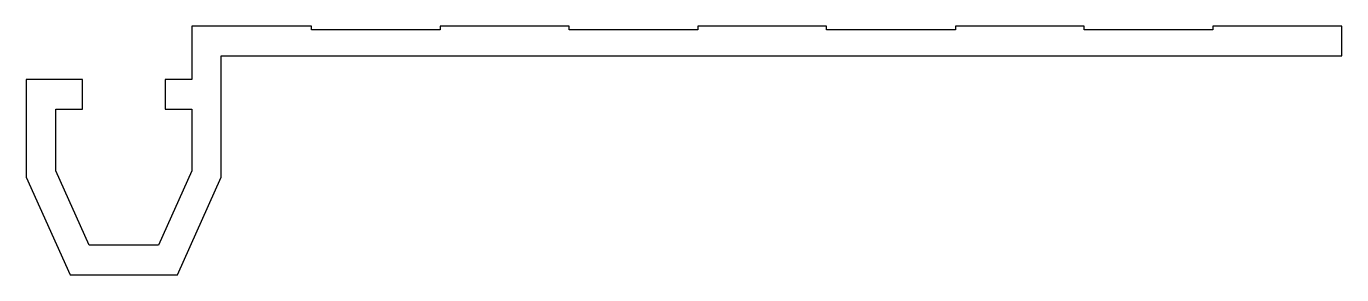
# Model space of a CAD drawing. Extents: x 120.6 to 192.1, y 212.8 to 226.3.
import ezdxf

# ---------------------------------------------------------------- set-up
doc = ezdxf.new("R2010")
doc.units = 0
doc.header["$LTSCALE"] = 15
doc.layers.get('0').update_dxf_attribs({"linetype": 'CONTINUOUS'})

msp = doc.modelspace()

# ---------------------------------------------------------------- linework, layer by layer
at = {"color": 0, "linetype": 'CONTINUOUS', "ltscale": 0.05}
msp.add_lwpolyline([(127.749, 214.373), (123.99, 214.373), (122.169, 218.416), (122.169, 221.773), (123.619, 221.773), (123.619, 223.373), (120.569, 223.373), (120.569, 218.073), (122.956, 212.773), (128.783, 212.773), (131.169, 218.073), (131.169, 224.673), (192.069, 224.673), (192.069, 226.273), (185.069, 226.273), (185.069, 226.073), (178.069, 226.073), (178.069, 226.273), (171.069, 226.273), (171.069, 226.073), (164.069, 226.073), (164.069, 226.273), (157.069, 226.273), (157.069, 226.073), (150.069, 226.073), (150.069, 226.273), (143.069, 226.273), (143.069, 226.073), (136.069, 226.073), (136.069, 226.273), (129.569, 226.273), (129.569, 223.373), (128.119, 223.373), (128.119, 221.773), (129.569, 221.773), (129.569, 218.416)], close=True, dxfattribs=at)

doc.saveas('drawing.dxf')
